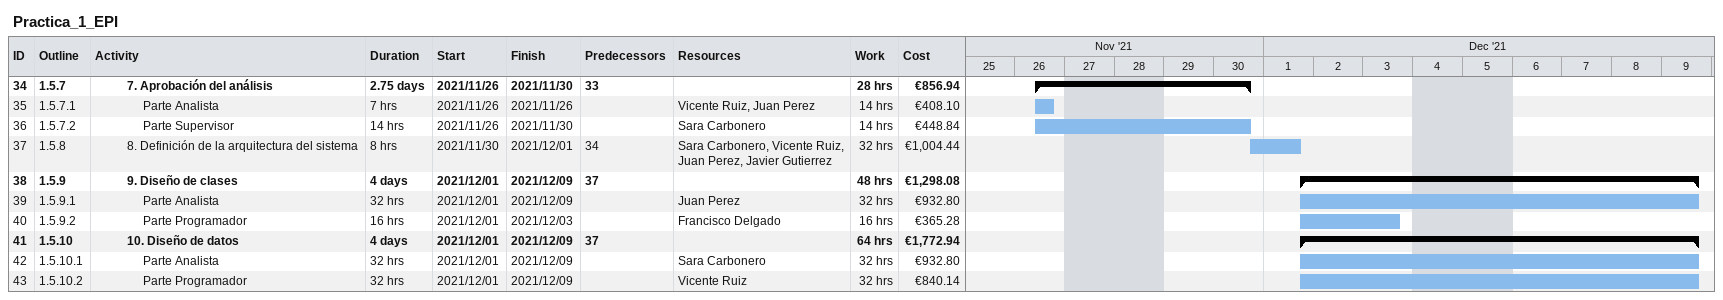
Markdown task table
Practica_1_EPI

| ID | WBS | Task | Duration | Start | Finish | Predecessors | Resources | Work (h) | Cost (€) |
|---|---|---|---|---|---|---|---|---|---|
| 34 | 1.5.7 | **7. Aprobación del análisis** | 2.75d | 2021-11-26 | 2021-11-30 | 33 |  | 28 | 856.94 |
| 35 | 1.5.7.1 | Parte Analista | 7h | 2021-11-26 | 2021-11-26 |  | Vicente Ruiz, Juan Perez | 14 | 408.10 |
| 36 | 1.5.7.2 | Parte Supervisor | 14h | 2021-11-26 | 2021-11-30 |  | Sara Carbonero | 14 | 448.84 |
| 37 | 1.5.8 | 8. Definición de la arquitectura del sistema | 8h | 2021-11-30 | 2021-12-01 | 34 | Sara Carbonero, Vicente Ruiz, Juan Perez, Javier Gutierrez | 32 | 1004.44 |
| 38 | 1.5.9 | **9. Diseño de clases** | 4d | 2021-12-01 | 2021-12-09 | 37 |  | 48 | 1298.08 |
| 39 | 1.5.9.1 | Parte Analista | 32h | 2021-12-01 | 2021-12-09 |  | Juan Perez | 32 | 932.80 |
| 40 | 1.5.9.2 | Parte Programador | 16h | 2021-12-01 | 2021-12-03 |  | Francisco Delgado | 16 | 365.28 |
| 41 | 1.5.10 | **10. Diseño de datos** | 4d | 2021-12-01 | 2021-12-09 | 37 |  | 64 | 1772.94 |
| 42 | 1.5.10.1 | Parte Analista | 32h | 2021-12-01 | 2021-12-09 |  | Sara Carbonero | 32 | 932.80 |
| 43 | 1.5.10.2 | Parte Programador | 32h | 2021-12-01 | 2021-12-09 |  | Vicente Ruiz | 32 | 840.14 |
